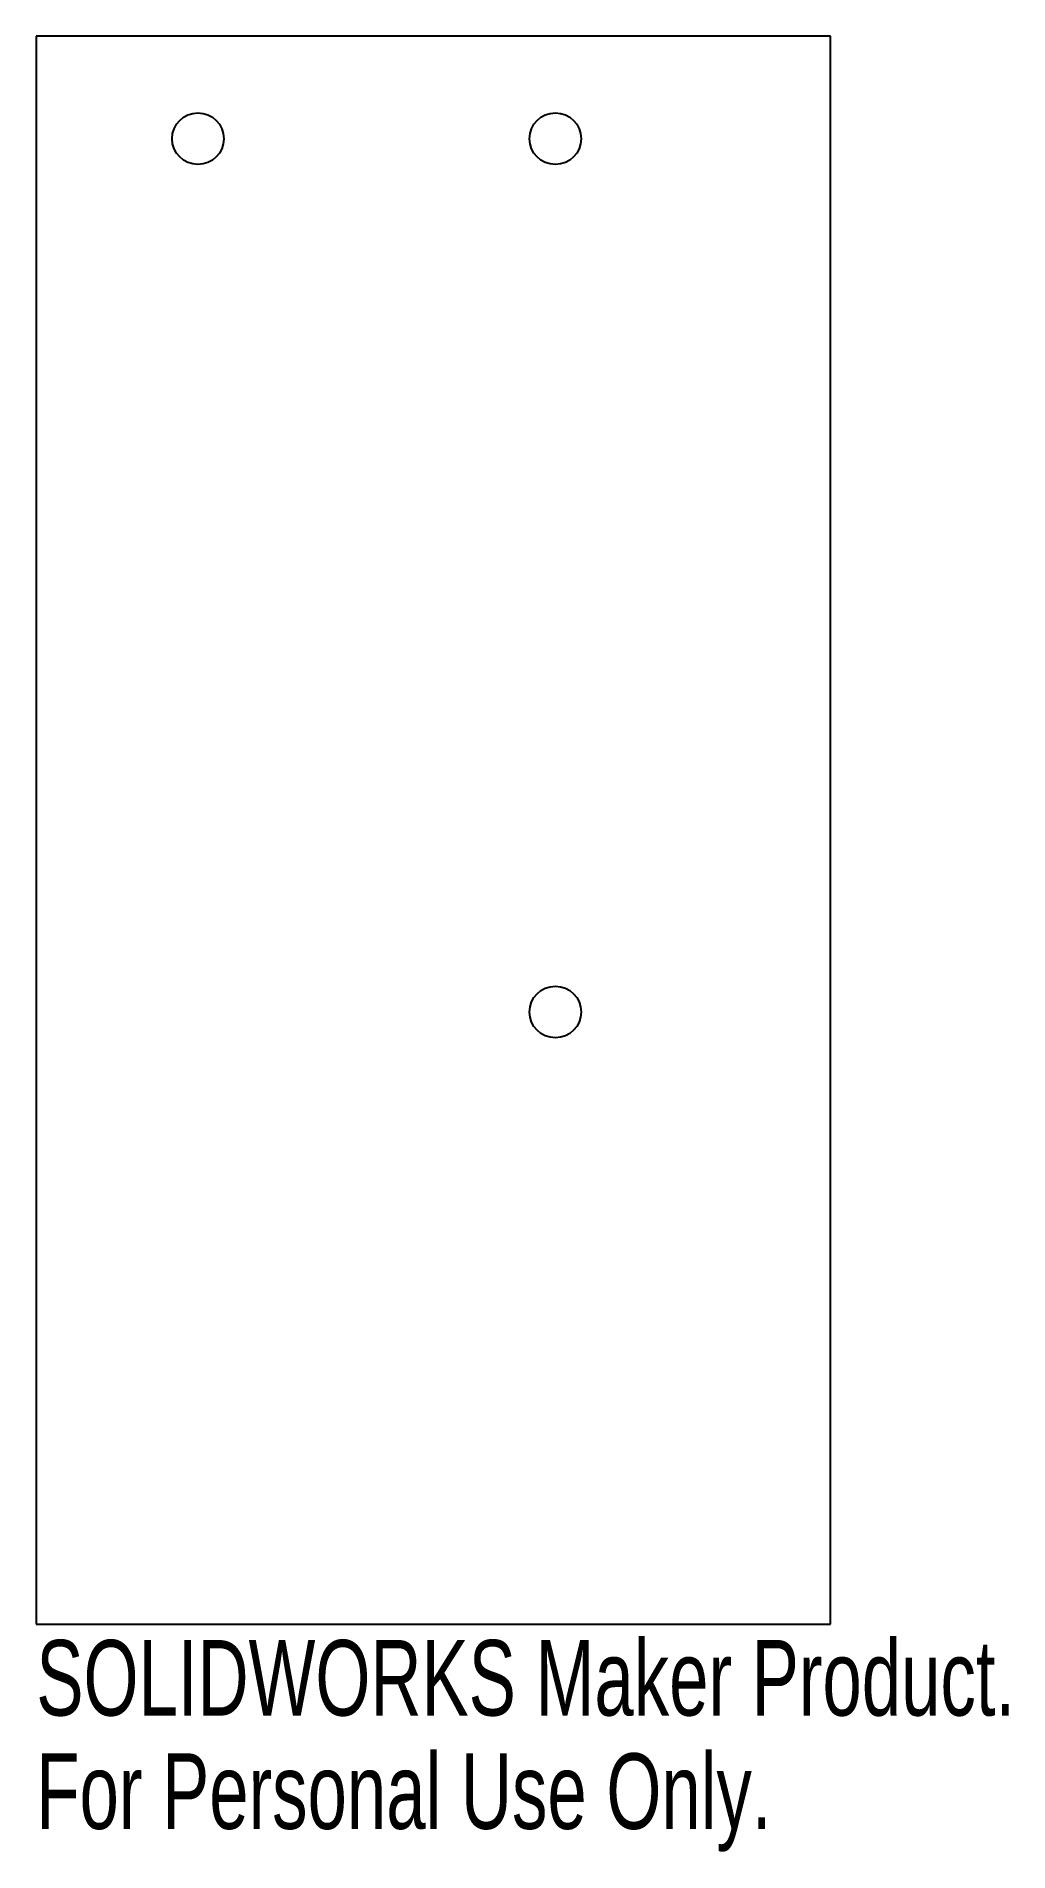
# Model space of a CAD drawing. Header units: inches. Extents: x -1 to 1.45, y -2.57 to 2.
import ezdxf

# ---------------------------------------------------------------- set-up
doc = ezdxf.new("R2010")
doc.units = ezdxf.units.IN
doc.header["$MEASUREMENT"] = 0
doc.styles.add('SLDTEXTSTYLE0', font='TXT', dxfattribs={"width": 0.7})

msp = doc.modelspace()

# ---------------------------------------------------------------- linework, layer by layer
at = {"color": 7, "linetype": 'Continuous', "lineweight": 25}
for p, q in [((-1, 2), (-1, -2)), ((1, 2), (-1, 2)), ((1, -2), (1, 2)), ((-1, -2), (1, -2))]:
    msp.add_line(p, q, dxfattribs=at)
for centre in [(-0.593, 1.742), (0.307, 1.742), (0.307, -0.458)]:
    msp.add_circle(centre, 0.065, dxfattribs=at)

# ---------------------------------------------------------------- texts
at = {"color": 7, "linetype": 'Continuous', "char_height": 0.1903, "attachment_point": 1, "style": 'SLDTEXTSTYLE0'}
for s, insert in [('SOLIDWORKS Maker Product.', (-1, -2.0401)), ('For Personal Use Only.', (-1, -2.3256))]:
    msp.add_mtext(s, dxfattribs=dict(at, insert=insert))

doc.saveas('drawing.dxf')
